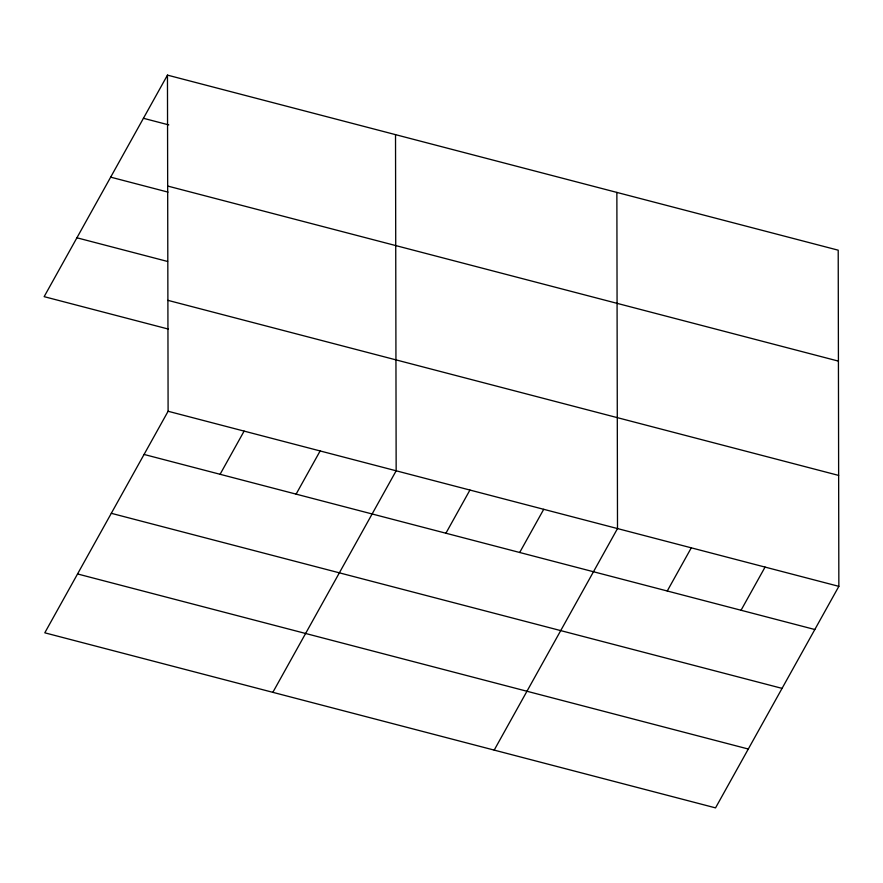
<?xml version="1.0" encoding="UTF-8"?>
<svg xmlns="http://www.w3.org/2000/svg" width="883" height="883" viewBox="0 0 883 883"><rect width="100%" height="100%" fill="white"/><g stroke="black" fill="none" stroke-linecap="round" stroke-linejoin="round"><path stroke-width="1.32" d="M167.461 75.121L168.101 411.268L44.79 632.813L715.539 807.879L838.85 586.345L838.21 250.187L167.461 75.121L44.15 296.655L168.178 329.028M220.088 474.292L244.116 431.114M296.103 494.127L320.132 450.959M272.847 692.338L396.158 470.794L395.518 134.635M445.904 533.233L469.933 490.054M519.69 552.482L543.718 509.314M494.193 750.109L617.504 528.575L616.864 192.417M667.25 591.003L691.29 547.824M741.036 610.263L765.064 567.085M143.432 118.289L168.763 124.9M167.671 186.048L838.42 361.114M110.662 177.152L168.013 192.119M76.909 237.792L167.604 261.467M167.891 300.341L838.64 475.407M168.101 411.268L838.85 586.345M144.061 454.447L814.821 629.513M111.302 513.31L782.062 688.376M77.549 573.95L748.298 749.027"/></g></svg>
